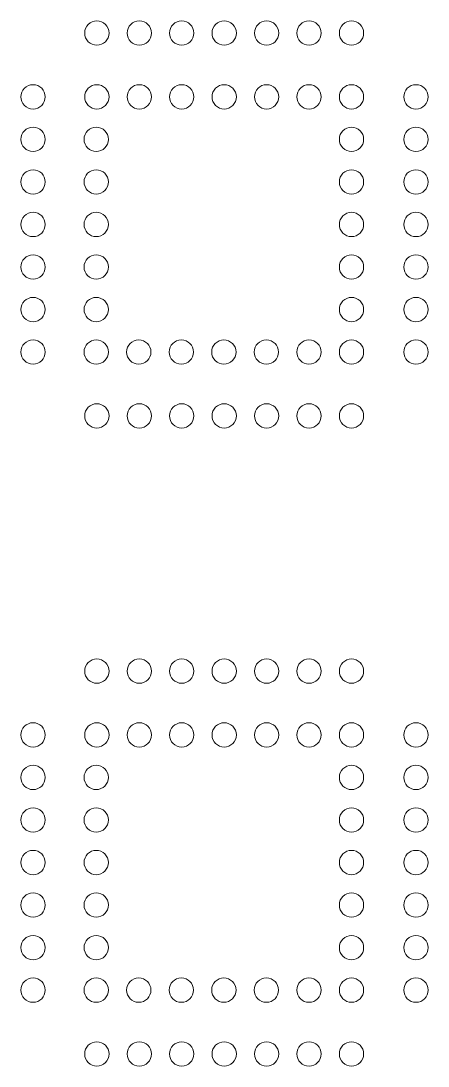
# Model space of a CAD drawing. Header units: inches. Extents: x -1.43 to 1.43, y -1.43 to 1.43.
# Drawn here: x -1.432 to -0.93, y -1.432 to -0.142 of the extents above; entities that cross this region are included whole.
import ezdxf

# ---------------------------------------------------------------- set-up
doc = ezdxf.new("R2010")
doc.units = ezdxf.units.IN
doc.header["$MEASUREMENT"] = 0
doc.layers.add('Layer 1', color=7, linetype='Continuous')

# ---------------------------------------------------------------- blocks, each defined once
blk = doc.blocks.new('block 2')
at = {"layer": 'Layer 1', "color": 7, "lineweight": 5, "true_color": 0xffffff}
for points in [[(-1.3236, -0.1575), (-1.3236, -0.1658), (-1.3303, -0.1725), (-1.3386, -0.1725), (-1.3469, -0.1725), (-1.3536, -0.1658), (-1.3536, -0.1575), (-1.3536, -0.1492), (-1.3469, -0.1425), (-1.3386, -0.1425), (-1.3303, -0.1425), (-1.3236, -0.1492), (-1.3236, -0.1575)], [(-1.2712, -0.1575), (-1.2712, -0.1658), (-1.2779, -0.1725), (-1.2862, -0.1725), (-1.2945, -0.1725), (-1.3012, -0.1658), (-1.3012, -0.1575), (-1.3012, -0.1492), (-1.2945, -0.1425), (-1.2862, -0.1425), (-1.2779, -0.1425), (-1.2712, -0.1492), (-1.2712, -0.1575)], [(-1.2189, -0.1575), (-1.2189, -0.1658), (-1.2256, -0.1725), (-1.2339, -0.1725), (-1.2421, -0.1725), (-1.2489, -0.1658), (-1.2489, -0.1575), (-1.2489, -0.1492), (-1.2421, -0.1425), (-1.2339, -0.1425), (-1.2256, -0.1425), (-1.2189, -0.1492), (-1.2189, -0.1575)], [(-1.1665, -0.1575), (-1.1665, -0.1658), (-1.1732, -0.1725), (-1.1815, -0.1725), (-1.1898, -0.1725), (-1.1965, -0.1658), (-1.1965, -0.1575), (-1.1965, -0.1492), (-1.1898, -0.1425), (-1.1815, -0.1425), (-1.1732, -0.1425), (-1.1665, -0.1492), (-1.1665, -0.1575)], [(-1.1142, -0.1575), (-1.1142, -0.1658), (-1.1209, -0.1725), (-1.1292, -0.1725), (-1.1374, -0.1725), (-1.1441, -0.1658), (-1.1441, -0.1575), (-1.1441, -0.1492), (-1.1374, -0.1425), (-1.1292, -0.1425), (-1.1209, -0.1425), (-1.1142, -0.1492), (-1.1142, -0.1575)], [(-1.0618, -0.1575), (-1.0618, -0.1658), (-1.0685, -0.1725), (-1.0768, -0.1725), (-1.0851, -0.1725), (-1.0918, -0.1658), (-1.0918, -0.1575), (-1.0918, -0.1492), (-1.0851, -0.1425), (-1.0768, -0.1425), (-1.0685, -0.1425), (-1.0618, -0.1492), (-1.0618, -0.1575)], [(-1.0094, -0.1575), (-1.0094, -0.1658), (-1.0161, -0.1725), (-1.0244, -0.1725), (-1.0327, -0.1725), (-1.0394, -0.1658), (-1.0394, -0.1575), (-1.0394, -0.1492), (-1.0327, -0.1425), (-1.0244, -0.1425), (-1.0161, -0.1425), (-1.0094, -0.1492), (-1.0094, -0.1575)], [(-1.4023, -0.2362), (-1.4023, -0.2445), (-1.409, -0.2512), (-1.4173, -0.2512), (-1.4256, -0.2512), (-1.4323, -0.2445), (-1.4323, -0.2362), (-1.4323, -0.2279), (-1.4256, -0.2212), (-1.4173, -0.2212), (-1.409, -0.2212), (-1.4023, -0.2279), (-1.4023, -0.2362)], [(-1.3236, -0.2362), (-1.3236, -0.2445), (-1.3303, -0.2512), (-1.3386, -0.2512), (-1.3469, -0.2512), (-1.3536, -0.2445), (-1.3536, -0.2362), (-1.3536, -0.2279), (-1.3469, -0.2212), (-1.3386, -0.2212), (-1.3303, -0.2212), (-1.3236, -0.2279), (-1.3236, -0.2362)], [(-1.2712, -0.2362), (-1.2712, -0.2445), (-1.278, -0.2512), (-1.2862, -0.2512), (-1.2945, -0.2512), (-1.3012, -0.2445), (-1.3012, -0.2362), (-1.3012, -0.2279), (-1.2945, -0.2212), (-1.2862, -0.2212), (-1.278, -0.2212), (-1.2712, -0.2279), (-1.2712, -0.2362)], [(-1.2189, -0.2362), (-1.2189, -0.2445), (-1.2256, -0.2512), (-1.2339, -0.2512), (-1.2421, -0.2512), (-1.2489, -0.2445), (-1.2489, -0.2362), (-1.2489, -0.2279), (-1.2421, -0.2212), (-1.2339, -0.2212), (-1.2256, -0.2212), (-1.2189, -0.2279), (-1.2189, -0.2362)], [(-1.1665, -0.2362), (-1.1665, -0.2445), (-1.1732, -0.2512), (-1.1815, -0.2512), (-1.1898, -0.2512), (-1.1965, -0.2445), (-1.1965, -0.2362), (-1.1965, -0.2279), (-1.1898, -0.2212), (-1.1815, -0.2212), (-1.1732, -0.2212), (-1.1665, -0.2279), (-1.1665, -0.2362)], [(-1.1142, -0.2362), (-1.1142, -0.2445), (-1.1209, -0.2512), (-1.1292, -0.2512), (-1.1374, -0.2512), (-1.1441, -0.2445), (-1.1441, -0.2362), (-1.1441, -0.2279), (-1.1374, -0.2212), (-1.1292, -0.2212), (-1.1209, -0.2212), (-1.1142, -0.2279), (-1.1142, -0.2362)], [(-1.0618, -0.2362), (-1.0618, -0.2445), (-1.0685, -0.2512), (-1.0768, -0.2512), (-1.0851, -0.2512), (-1.0918, -0.2445), (-1.0918, -0.2362), (-1.0918, -0.2279), (-1.0851, -0.2212), (-1.0768, -0.2212), (-1.0685, -0.2212), (-1.0618, -0.2279), (-1.0618, -0.2362)], [(-1.0094, -0.2362), (-1.0094, -0.2445), (-1.0161, -0.2512), (-1.0244, -0.2512), (-1.0327, -0.2512), (-1.0394, -0.2445), (-1.0394, -0.2362), (-1.0394, -0.2279), (-1.0327, -0.2212), (-1.0244, -0.2212), (-1.0161, -0.2212), (-1.0094, -0.2279), (-1.0094, -0.2362)], [(-0.9299, -0.2362), (-0.9299, -0.2445), (-0.9366, -0.2512), (-0.9449, -0.2512), (-0.9532, -0.2512), (-0.9599, -0.2445), (-0.9599, -0.2362), (-0.9599, -0.2279), (-0.9532, -0.2212), (-0.9449, -0.2212), (-0.9366, -0.2212), (-0.9299, -0.2279), (-0.9299, -0.2362)], [(-1.4023, -0.2887), (-1.4023, -0.297), (-1.409, -0.3037), (-1.4173, -0.3037), (-1.4256, -0.3037), (-1.4323, -0.297), (-1.4323, -0.2887), (-1.4323, -0.2804), (-1.4256, -0.2737), (-1.4173, -0.2737), (-1.409, -0.2737), (-1.4023, -0.2804), (-1.4023, -0.2887)], [(-1.3244, -0.2887), (-1.3244, -0.297), (-1.3311, -0.3037), (-1.3394, -0.3037), (-1.3476, -0.3037), (-1.3544, -0.297), (-1.3544, -0.2887), (-1.3544, -0.2804), (-1.3476, -0.2737), (-1.3394, -0.2737), (-1.3311, -0.2737), (-1.3244, -0.2804), (-1.3244, -0.2887)], [(-1.0094, -0.2887), (-1.0094, -0.297), (-1.0161, -0.3037), (-1.0244, -0.3037), (-1.0327, -0.3037), (-1.0394, -0.297), (-1.0394, -0.2887), (-1.0394, -0.2804), (-1.0327, -0.2737), (-1.0244, -0.2737), (-1.0161, -0.2737), (-1.0094, -0.2804), (-1.0094, -0.2887)], [(-0.9299, -0.2887), (-0.9299, -0.297), (-0.9366, -0.3037), (-0.9449, -0.3037), (-0.9532, -0.3037), (-0.9599, -0.297), (-0.9599, -0.2887), (-0.9599, -0.2804), (-0.9532, -0.2737), (-0.9449, -0.2737), (-0.9366, -0.2737), (-0.9299, -0.2804), (-0.9299, -0.2887)], [(-1.4023, -0.3412), (-1.4023, -0.3495), (-1.409, -0.3562), (-1.4173, -0.3562), (-1.4256, -0.3562), (-1.4323, -0.3495), (-1.4323, -0.3412), (-1.4323, -0.3329), (-1.4256, -0.3262), (-1.4173, -0.3262), (-1.409, -0.3262), (-1.4023, -0.3329), (-1.4023, -0.3412)], [(-1.3244, -0.3411), (-1.3244, -0.3494), (-1.3311, -0.3562), (-1.3394, -0.3562), (-1.3476, -0.3562), (-1.3544, -0.3494), (-1.3544, -0.3411), (-1.3544, -0.3329), (-1.3476, -0.3262), (-1.3394, -0.3262), (-1.3311, -0.3262), (-1.3244, -0.3329), (-1.3244, -0.3411)], [(-1.0094, -0.3412), (-1.0094, -0.3495), (-1.0161, -0.3562), (-1.0244, -0.3562), (-1.0327, -0.3562), (-1.0394, -0.3495), (-1.0394, -0.3412), (-1.0394, -0.3329), (-1.0327, -0.3262), (-1.0244, -0.3262), (-1.0161, -0.3262), (-1.0094, -0.3329), (-1.0094, -0.3412)], [(-0.9299, -0.3412), (-0.9299, -0.3495), (-0.9366, -0.3562), (-0.9449, -0.3562), (-0.9532, -0.3562), (-0.9599, -0.3495), (-0.9599, -0.3412), (-0.9599, -0.3329), (-0.9532, -0.3262), (-0.9449, -0.3262), (-0.9366, -0.3262), (-0.9299, -0.3329), (-0.9299, -0.3412)], [(-1.4023, -0.3937), (-1.4023, -0.402), (-1.409, -0.4087), (-1.4173, -0.4087), (-1.4256, -0.4087), (-1.4323, -0.402), (-1.4323, -0.3937), (-1.4323, -0.3854), (-1.4256, -0.3787), (-1.4173, -0.3787), (-1.409, -0.3787), (-1.4023, -0.3854), (-1.4023, -0.3937)], [(-1.3244, -0.3936), (-1.3244, -0.402), (-1.3311, -0.4087), (-1.3394, -0.4087), (-1.3476, -0.4087), (-1.3544, -0.402), (-1.3544, -0.3936), (-1.3544, -0.3854), (-1.3476, -0.3787), (-1.3394, -0.3787), (-1.3311, -0.3787), (-1.3244, -0.3854), (-1.3244, -0.3936)], [(-1.0094, -0.3937), (-1.0094, -0.402), (-1.0161, -0.4087), (-1.0244, -0.4087), (-1.0327, -0.4087), (-1.0394, -0.402), (-1.0394, -0.3937), (-1.0394, -0.3854), (-1.0327, -0.3787), (-1.0244, -0.3787), (-1.0161, -0.3787), (-1.0094, -0.3854), (-1.0094, -0.3937)], [(-0.9299, -0.3937), (-0.9299, -0.402), (-0.9366, -0.4087), (-0.9449, -0.4087), (-0.9532, -0.4087), (-0.9599, -0.402), (-0.9599, -0.3937), (-0.9599, -0.3854), (-0.9532, -0.3787), (-0.9449, -0.3787), (-0.9366, -0.3787), (-0.9299, -0.3854), (-0.9299, -0.3937)], [(-1.4023, -0.4462), (-1.4023, -0.4545), (-1.409, -0.4612), (-1.4173, -0.4612), (-1.4256, -0.4612), (-1.4323, -0.4545), (-1.4323, -0.4462), (-1.4323, -0.4379), (-1.4256, -0.4312), (-1.4173, -0.4312), (-1.409, -0.4312), (-1.4023, -0.4379), (-1.4023, -0.4462)], [(-1.3244, -0.4461), (-1.3244, -0.4544), (-1.3311, -0.4612), (-1.3394, -0.4612), (-1.3476, -0.4612), (-1.3544, -0.4544), (-1.3544, -0.4461), (-1.3544, -0.4379), (-1.3476, -0.4312), (-1.3394, -0.4312), (-1.3311, -0.4312), (-1.3244, -0.4379), (-1.3244, -0.4461)], [(-1.0094, -0.4462), (-1.0094, -0.4545), (-1.0161, -0.4612), (-1.0244, -0.4612), (-1.0327, -0.4612), (-1.0394, -0.4545), (-1.0394, -0.4462), (-1.0394, -0.4379), (-1.0327, -0.4312), (-1.0244, -0.4312), (-1.0161, -0.4312), (-1.0094, -0.4379), (-1.0094, -0.4462)], [(-0.9299, -0.4462), (-0.9299, -0.4545), (-0.9366, -0.4612), (-0.9449, -0.4612), (-0.9532, -0.4612), (-0.9599, -0.4545), (-0.9599, -0.4462), (-0.9599, -0.4379), (-0.9532, -0.4312), (-0.9449, -0.4312), (-0.9366, -0.4312), (-0.9299, -0.4379), (-0.9299, -0.4462)], [(-1.4023, -0.4986), (-1.4023, -0.5069), (-1.409, -0.5137), (-1.4173, -0.5137), (-1.4256, -0.5137), (-1.4323, -0.5069), (-1.4323, -0.4986), (-1.4323, -0.4904), (-1.4256, -0.4837), (-1.4173, -0.4837), (-1.409, -0.4837), (-1.4023, -0.4904), (-1.4023, -0.4986)], [(-1.3244, -0.4986), (-1.3244, -0.5069), (-1.3311, -0.5137), (-1.3394, -0.5137), (-1.3476, -0.5137), (-1.3544, -0.5069), (-1.3544, -0.4986), (-1.3544, -0.4904), (-1.3476, -0.4837), (-1.3394, -0.4837), (-1.3311, -0.4837), (-1.3244, -0.4904), (-1.3244, -0.4986)], [(-1.0094, -0.4986), (-1.0094, -0.5069), (-1.0161, -0.5137), (-1.0244, -0.5137), (-1.0327, -0.5137), (-1.0394, -0.5069), (-1.0394, -0.4986), (-1.0394, -0.4904), (-1.0327, -0.4837), (-1.0244, -0.4837), (-1.0161, -0.4837), (-1.0094, -0.4904), (-1.0094, -0.4986)], [(-0.9299, -0.4986), (-0.9299, -0.5069), (-0.9366, -0.5137), (-0.9449, -0.5137), (-0.9532, -0.5137), (-0.9599, -0.5069), (-0.9599, -0.4986), (-0.9599, -0.4904), (-0.9532, -0.4837), (-0.9449, -0.4837), (-0.9366, -0.4837), (-0.9299, -0.4904), (-0.9299, -0.4986)], [(-1.4023, -0.5511), (-1.4023, -0.5594), (-1.409, -0.5661), (-1.4173, -0.5661), (-1.4256, -0.5661), (-1.4323, -0.5594), (-1.4323, -0.5511), (-1.4323, -0.5429), (-1.4256, -0.5362), (-1.4173, -0.5362), (-1.409, -0.5362), (-1.4023, -0.5429), (-1.4023, -0.5511)], [(-1.3244, -0.5511), (-1.3244, -0.5594), (-1.3311, -0.5661), (-1.3394, -0.5661), (-1.3476, -0.5661), (-1.3544, -0.5594), (-1.3544, -0.5511), (-1.3544, -0.5429), (-1.3476, -0.5362), (-1.3394, -0.5362), (-1.3311, -0.5362), (-1.3244, -0.5429), (-1.3244, -0.5511)], [(-1.2719, -0.5511), (-1.2719, -0.5594), (-1.2786, -0.5661), (-1.2869, -0.5661), (-1.2952, -0.5661), (-1.3019, -0.5594), (-1.3019, -0.5511), (-1.3019, -0.5429), (-1.2952, -0.5362), (-1.2869, -0.5362), (-1.2786, -0.5362), (-1.2719, -0.5429), (-1.2719, -0.5511)], [(-1.2194, -0.5511), (-1.2194, -0.5594), (-1.2261, -0.5661), (-1.2344, -0.5661), (-1.2427, -0.5661), (-1.2494, -0.5594), (-1.2494, -0.5511), (-1.2494, -0.5429), (-1.2427, -0.5362), (-1.2344, -0.5362), (-1.2261, -0.5362), (-1.2194, -0.5429), (-1.2194, -0.5511)], [(-1.1669, -0.5511), (-1.1669, -0.5594), (-1.1736, -0.5661), (-1.1819, -0.5661), (-1.1902, -0.5661), (-1.1969, -0.5594), (-1.1969, -0.5511), (-1.1969, -0.5429), (-1.1902, -0.5362), (-1.1819, -0.5362), (-1.1736, -0.5362), (-1.1669, -0.5429), (-1.1669, -0.5511)], [(-1.1144, -0.5511), (-1.1144, -0.5594), (-1.1211, -0.5661), (-1.1294, -0.5661), (-1.1377, -0.5661), (-1.1444, -0.5594), (-1.1444, -0.5511), (-1.1444, -0.5429), (-1.1377, -0.5362), (-1.1294, -0.5362), (-1.1211, -0.5362), (-1.1144, -0.5429), (-1.1144, -0.5511)], [(-1.0619, -0.5511), (-1.0619, -0.5594), (-1.0686, -0.5661), (-1.0769, -0.5661), (-1.0852, -0.5661), (-1.0919, -0.5594), (-1.0919, -0.5511), (-1.0919, -0.5429), (-1.0852, -0.5362), (-1.0769, -0.5362), (-1.0686, -0.5362), (-1.0619, -0.5429), (-1.0619, -0.5511)], [(-1.0094, -0.5511), (-1.0094, -0.5594), (-1.0161, -0.5661), (-1.0244, -0.5661), (-1.0327, -0.5661), (-1.0394, -0.5594), (-1.0394, -0.5511), (-1.0394, -0.5429), (-1.0327, -0.5362), (-1.0244, -0.5362), (-1.0161, -0.5362), (-1.0094, -0.5429), (-1.0094, -0.5511)], [(-0.9299, -0.5511), (-0.9299, -0.5594), (-0.9366, -0.5661), (-0.9449, -0.5661), (-0.9532, -0.5661), (-0.9599, -0.5594), (-0.9599, -0.5511), (-0.9599, -0.5429), (-0.9532, -0.5362), (-0.9449, -0.5362), (-0.9366, -0.5362), (-0.9299, -0.5429), (-0.9299, -0.5511)], [(-1.3236, -0.6299), (-1.3236, -0.6382), (-1.3303, -0.6449), (-1.3386, -0.6449), (-1.3469, -0.6449), (-1.3536, -0.6382), (-1.3536, -0.6299), (-1.3536, -0.6216), (-1.3469, -0.6149), (-1.3386, -0.6149), (-1.3303, -0.6149), (-1.3236, -0.6216), (-1.3236, -0.6299)], [(-1.2712, -0.6299), (-1.2712, -0.6382), (-1.2779, -0.6449), (-1.2862, -0.6449), (-1.2945, -0.6449), (-1.3012, -0.6382), (-1.3012, -0.6299), (-1.3012, -0.6216), (-1.2945, -0.6149), (-1.2862, -0.6149), (-1.2779, -0.6149), (-1.2712, -0.6216), (-1.2712, -0.6299)], [(-1.2189, -0.6299), (-1.2189, -0.6382), (-1.2256, -0.6449), (-1.2339, -0.6449), (-1.2421, -0.6449), (-1.2489, -0.6382), (-1.2489, -0.6299), (-1.2489, -0.6216), (-1.2421, -0.6149), (-1.2339, -0.6149), (-1.2256, -0.6149), (-1.2189, -0.6216), (-1.2189, -0.6299)], [(-1.1665, -0.6299), (-1.1665, -0.6382), (-1.1732, -0.6449), (-1.1815, -0.6449), (-1.1898, -0.6449), (-1.1965, -0.6382), (-1.1965, -0.6299), (-1.1965, -0.6216), (-1.1898, -0.6149), (-1.1815, -0.6149), (-1.1732, -0.6149), (-1.1665, -0.6216), (-1.1665, -0.6299)], [(-1.1142, -0.6299), (-1.1142, -0.6382), (-1.1209, -0.6449), (-1.1292, -0.6449), (-1.1374, -0.6449), (-1.1441, -0.6382), (-1.1441, -0.6299), (-1.1441, -0.6216), (-1.1374, -0.6149), (-1.1292, -0.6149), (-1.1209, -0.6149), (-1.1142, -0.6216), (-1.1142, -0.6299)], [(-1.0618, -0.6299), (-1.0618, -0.6382), (-1.0685, -0.6449), (-1.0768, -0.6449), (-1.0851, -0.6449), (-1.0918, -0.6382), (-1.0918, -0.6299), (-1.0918, -0.6216), (-1.0851, -0.6149), (-1.0768, -0.6149), (-1.0685, -0.6149), (-1.0618, -0.6216), (-1.0618, -0.6299)], [(-1.0094, -0.6299), (-1.0094, -0.6382), (-1.0161, -0.6449), (-1.0244, -0.6449), (-1.0327, -0.6449), (-1.0394, -0.6382), (-1.0394, -0.6299), (-1.0394, -0.6216), (-1.0327, -0.6149), (-1.0244, -0.6149), (-1.0161, -0.6149), (-1.0094, -0.6216), (-1.0094, -0.6299)], [(-1.3236, -0.9449), (-1.3236, -0.9532), (-1.3303, -0.9599), (-1.3386, -0.9599), (-1.3469, -0.9599), (-1.3536, -0.9532), (-1.3536, -0.9449), (-1.3536, -0.9366), (-1.3469, -0.9299), (-1.3386, -0.9299), (-1.3303, -0.9299), (-1.3236, -0.9366), (-1.3236, -0.9449)], [(-1.2712, -0.9449), (-1.2712, -0.9532), (-1.2779, -0.9599), (-1.2862, -0.9599), (-1.2945, -0.9599), (-1.3012, -0.9532), (-1.3012, -0.9449), (-1.3012, -0.9366), (-1.2945, -0.9299), (-1.2862, -0.9299), (-1.2779, -0.9299), (-1.2712, -0.9366), (-1.2712, -0.9449)], [(-1.2189, -0.9449), (-1.2189, -0.9532), (-1.2256, -0.9599), (-1.2339, -0.9599), (-1.2421, -0.9599), (-1.2489, -0.9532), (-1.2489, -0.9449), (-1.2489, -0.9366), (-1.2421, -0.9299), (-1.2339, -0.9299), (-1.2256, -0.9299), (-1.2189, -0.9366), (-1.2189, -0.9449)], [(-1.1665, -0.9449), (-1.1665, -0.9532), (-1.1732, -0.9599), (-1.1815, -0.9599), (-1.1898, -0.9599), (-1.1965, -0.9532), (-1.1965, -0.9449), (-1.1965, -0.9366), (-1.1898, -0.9299), (-1.1815, -0.9299), (-1.1732, -0.9299), (-1.1665, -0.9366), (-1.1665, -0.9449)], [(-1.1142, -0.9449), (-1.1142, -0.9532), (-1.1209, -0.9599), (-1.1292, -0.9599), (-1.1374, -0.9599), (-1.1441, -0.9532), (-1.1441, -0.9449), (-1.1441, -0.9366), (-1.1374, -0.9299), (-1.1292, -0.9299), (-1.1209, -0.9299), (-1.1142, -0.9366), (-1.1142, -0.9449)], [(-1.0618, -0.9449), (-1.0618, -0.9532), (-1.0685, -0.9599), (-1.0768, -0.9599), (-1.0851, -0.9599), (-1.0918, -0.9532), (-1.0918, -0.9449), (-1.0918, -0.9366), (-1.0851, -0.9299), (-1.0768, -0.9299), (-1.0685, -0.9299), (-1.0618, -0.9366), (-1.0618, -0.9449)], [(-1.0094, -0.9449), (-1.0094, -0.9532), (-1.0161, -0.9599), (-1.0244, -0.9599), (-1.0327, -0.9599), (-1.0394, -0.9532), (-1.0394, -0.9449), (-1.0394, -0.9366), (-1.0327, -0.9299), (-1.0244, -0.9299), (-1.0161, -0.9299), (-1.0094, -0.9366), (-1.0094, -0.9449)], [(-1.4023, -1.0236), (-1.4023, -1.0319), (-1.409, -1.0386), (-1.4173, -1.0386), (-1.4256, -1.0386), (-1.4323, -1.0319), (-1.4323, -1.0236), (-1.4323, -1.0153), (-1.4256, -1.0086), (-1.4173, -1.0086), (-1.409, -1.0086), (-1.4023, -1.0153), (-1.4023, -1.0236)], [(-1.3236, -1.0236), (-1.3236, -1.0319), (-1.3303, -1.0386), (-1.3386, -1.0386), (-1.3469, -1.0386), (-1.3536, -1.0319), (-1.3536, -1.0236), (-1.3536, -1.0153), (-1.3469, -1.0086), (-1.3386, -1.0086), (-1.3303, -1.0086), (-1.3236, -1.0153), (-1.3236, -1.0236)], [(-1.2712, -1.0236), (-1.2712, -1.0319), (-1.278, -1.0386), (-1.2862, -1.0386), (-1.2945, -1.0386), (-1.3012, -1.0319), (-1.3012, -1.0236), (-1.3012, -1.0153), (-1.2945, -1.0086), (-1.2862, -1.0086), (-1.278, -1.0086), (-1.2712, -1.0153), (-1.2712, -1.0236)], [(-1.2189, -1.0236), (-1.2189, -1.0319), (-1.2256, -1.0386), (-1.2339, -1.0386), (-1.2421, -1.0386), (-1.2489, -1.0319), (-1.2489, -1.0236), (-1.2489, -1.0153), (-1.2421, -1.0086), (-1.2339, -1.0086), (-1.2256, -1.0086), (-1.2189, -1.0153), (-1.2189, -1.0236)], [(-1.1665, -1.0236), (-1.1665, -1.0319), (-1.1732, -1.0386), (-1.1815, -1.0386), (-1.1898, -1.0386), (-1.1965, -1.0319), (-1.1965, -1.0236), (-1.1965, -1.0153), (-1.1898, -1.0086), (-1.1815, -1.0086), (-1.1732, -1.0086), (-1.1665, -1.0153), (-1.1665, -1.0236)], [(-1.1142, -1.0236), (-1.1142, -1.0319), (-1.1209, -1.0386), (-1.1292, -1.0386), (-1.1374, -1.0386), (-1.1441, -1.0319), (-1.1441, -1.0236), (-1.1441, -1.0153), (-1.1374, -1.0086), (-1.1292, -1.0086), (-1.1209, -1.0086), (-1.1142, -1.0153), (-1.1142, -1.0236)], [(-1.0618, -1.0236), (-1.0618, -1.0319), (-1.0685, -1.0386), (-1.0768, -1.0386), (-1.0851, -1.0386), (-1.0918, -1.0319), (-1.0918, -1.0236), (-1.0918, -1.0153), (-1.0851, -1.0086), (-1.0768, -1.0086), (-1.0685, -1.0086), (-1.0618, -1.0153), (-1.0618, -1.0236)], [(-1.0094, -1.0236), (-1.0094, -1.0319), (-1.0161, -1.0386), (-1.0244, -1.0386), (-1.0327, -1.0386), (-1.0394, -1.0319), (-1.0394, -1.0236), (-1.0394, -1.0153), (-1.0327, -1.0086), (-1.0244, -1.0086), (-1.0161, -1.0086), (-1.0094, -1.0153), (-1.0094, -1.0236)], [(-0.9299, -1.0236), (-0.9299, -1.0319), (-0.9366, -1.0386), (-0.9449, -1.0386), (-0.9532, -1.0386), (-0.9599, -1.0319), (-0.9599, -1.0236), (-0.9599, -1.0153), (-0.9532, -1.0086), (-0.9449, -1.0086), (-0.9366, -1.0086), (-0.9299, -1.0153), (-0.9299, -1.0236)], [(-1.4023, -1.0761), (-1.4023, -1.0844), (-1.409, -1.0911), (-1.4173, -1.0911), (-1.4256, -1.0911), (-1.4323, -1.0844), (-1.4323, -1.0761), (-1.4323, -1.0678), (-1.4256, -1.0611), (-1.4173, -1.0611), (-1.409, -1.0611), (-1.4023, -1.0678), (-1.4023, -1.0761)], [(-1.3244, -1.0761), (-1.3244, -1.0844), (-1.3311, -1.0911), (-1.3394, -1.0911), (-1.3476, -1.0911), (-1.3544, -1.0844), (-1.3544, -1.0761), (-1.3544, -1.0678), (-1.3476, -1.0611), (-1.3394, -1.0611), (-1.3311, -1.0611), (-1.3244, -1.0678), (-1.3244, -1.0761)], [(-1.0094, -1.0761), (-1.0094, -1.0844), (-1.0161, -1.0911), (-1.0244, -1.0911), (-1.0327, -1.0911), (-1.0394, -1.0844), (-1.0394, -1.0761), (-1.0394, -1.0678), (-1.0327, -1.0611), (-1.0244, -1.0611), (-1.0161, -1.0611), (-1.0094, -1.0678), (-1.0094, -1.0761)], [(-0.9299, -1.0761), (-0.9299, -1.0844), (-0.9366, -1.0911), (-0.9449, -1.0911), (-0.9532, -1.0911), (-0.9599, -1.0844), (-0.9599, -1.0761), (-0.9599, -1.0678), (-0.9532, -1.0611), (-0.9449, -1.0611), (-0.9366, -1.0611), (-0.9299, -1.0678), (-0.9299, -1.0761)], [(-1.4023, -1.1286), (-1.4023, -1.1369), (-1.409, -1.1436), (-1.4173, -1.1436), (-1.4256, -1.1436), (-1.4323, -1.1369), (-1.4323, -1.1286), (-1.4323, -1.1203), (-1.4256, -1.1136), (-1.4173, -1.1136), (-1.409, -1.1136), (-1.4023, -1.1203), (-1.4023, -1.1286)], [(-1.3244, -1.1286), (-1.3244, -1.1369), (-1.3311, -1.1436), (-1.3394, -1.1436), (-1.3476, -1.1436), (-1.3544, -1.1369), (-1.3544, -1.1286), (-1.3544, -1.1203), (-1.3476, -1.1136), (-1.3394, -1.1136), (-1.3311, -1.1136), (-1.3244, -1.1203), (-1.3244, -1.1286)], [(-1.0094, -1.1286), (-1.0094, -1.1369), (-1.0161, -1.1436), (-1.0244, -1.1436), (-1.0327, -1.1436), (-1.0394, -1.1369), (-1.0394, -1.1286), (-1.0394, -1.1203), (-1.0327, -1.1136), (-1.0244, -1.1136), (-1.0161, -1.1136), (-1.0094, -1.1203), (-1.0094, -1.1286)], [(-0.9299, -1.1286), (-0.9299, -1.1369), (-0.9366, -1.1436), (-0.9449, -1.1436), (-0.9532, -1.1436), (-0.9599, -1.1369), (-0.9599, -1.1286), (-0.9599, -1.1203), (-0.9532, -1.1136), (-0.9449, -1.1136), (-0.9366, -1.1136), (-0.9299, -1.1203), (-0.9299, -1.1286)], [(-1.4023, -1.1811), (-1.4023, -1.1894), (-1.409, -1.1961), (-1.4173, -1.1961), (-1.4256, -1.1961), (-1.4323, -1.1894), (-1.4323, -1.1811), (-1.4323, -1.1728), (-1.4256, -1.1661), (-1.4173, -1.1661), (-1.409, -1.1661), (-1.4023, -1.1728), (-1.4023, -1.1811)], [(-1.3244, -1.181), (-1.3244, -1.1893), (-1.3311, -1.1961), (-1.3394, -1.1961), (-1.3476, -1.1961), (-1.3544, -1.1893), (-1.3544, -1.181), (-1.3544, -1.1728), (-1.3476, -1.1661), (-1.3394, -1.1661), (-1.3311, -1.1661), (-1.3244, -1.1728), (-1.3244, -1.181)], [(-1.0094, -1.1811), (-1.0094, -1.1894), (-1.0161, -1.1961), (-1.0244, -1.1961), (-1.0327, -1.1961), (-1.0394, -1.1894), (-1.0394, -1.1811), (-1.0394, -1.1728), (-1.0327, -1.1661), (-1.0244, -1.1661), (-1.0161, -1.1661), (-1.0094, -1.1728), (-1.0094, -1.1811)], [(-0.9299, -1.1811), (-0.9299, -1.1894), (-0.9366, -1.1961), (-0.9449, -1.1961), (-0.9532, -1.1961), (-0.9599, -1.1894), (-0.9599, -1.1811), (-0.9599, -1.1728), (-0.9532, -1.1661), (-0.9449, -1.1661), (-0.9366, -1.1661), (-0.9299, -1.1728), (-0.9299, -1.1811)], [(-1.4023, -1.2336), (-1.4023, -1.2419), (-1.409, -1.2486), (-1.4173, -1.2486), (-1.4256, -1.2486), (-1.4323, -1.2419), (-1.4323, -1.2336), (-1.4323, -1.2253), (-1.4256, -1.2186), (-1.4173, -1.2186), (-1.409, -1.2186), (-1.4023, -1.2253), (-1.4023, -1.2336)], [(-1.3244, -1.2335), (-1.3244, -1.2418), (-1.3311, -1.2486), (-1.3394, -1.2486), (-1.3476, -1.2486), (-1.3544, -1.2418), (-1.3544, -1.2335), (-1.3544, -1.2253), (-1.3476, -1.2186), (-1.3394, -1.2186), (-1.3311, -1.2186), (-1.3244, -1.2253), (-1.3244, -1.2335)], [(-1.0094, -1.2336), (-1.0094, -1.2419), (-1.0161, -1.2486), (-1.0244, -1.2486), (-1.0327, -1.2486), (-1.0394, -1.2419), (-1.0394, -1.2336), (-1.0394, -1.2253), (-1.0327, -1.2186), (-1.0244, -1.2186), (-1.0161, -1.2186), (-1.0094, -1.2253), (-1.0094, -1.2336)], [(-0.9299, -1.2336), (-0.9299, -1.2419), (-0.9366, -1.2486), (-0.9449, -1.2486), (-0.9532, -1.2486), (-0.9599, -1.2419), (-0.9599, -1.2336), (-0.9599, -1.2253), (-0.9532, -1.2186), (-0.9449, -1.2186), (-0.9366, -1.2186), (-0.9299, -1.2253), (-0.9299, -1.2336)], [(-1.4023, -1.2861), (-1.4023, -1.2944), (-1.409, -1.3011), (-1.4173, -1.3011), (-1.4256, -1.3011), (-1.4323, -1.2944), (-1.4323, -1.2861), (-1.4323, -1.2778), (-1.4256, -1.2711), (-1.4173, -1.2711), (-1.409, -1.2711), (-1.4023, -1.2778), (-1.4023, -1.2861)], [(-1.3244, -1.286), (-1.3244, -1.2943), (-1.3311, -1.3011), (-1.3394, -1.3011), (-1.3476, -1.3011), (-1.3544, -1.2943), (-1.3544, -1.286), (-1.3544, -1.2778), (-1.3476, -1.2711), (-1.3394, -1.2711), (-1.3311, -1.2711), (-1.3244, -1.2778), (-1.3244, -1.286)], [(-1.0094, -1.2861), (-1.0094, -1.2944), (-1.0161, -1.3011), (-1.0244, -1.3011), (-1.0327, -1.3011), (-1.0394, -1.2944), (-1.0394, -1.2861), (-1.0394, -1.2778), (-1.0327, -1.2711), (-1.0244, -1.2711), (-1.0161, -1.2711), (-1.0094, -1.2778), (-1.0094, -1.2861)], [(-0.9299, -1.2861), (-0.9299, -1.2944), (-0.9366, -1.3011), (-0.9449, -1.3011), (-0.9532, -1.3011), (-0.9599, -1.2944), (-0.9599, -1.2861), (-0.9599, -1.2778), (-0.9532, -1.2711), (-0.9449, -1.2711), (-0.9366, -1.2711), (-0.9299, -1.2778), (-0.9299, -1.2861)], [(-1.4023, -1.3385), (-1.4023, -1.3468), (-1.409, -1.3536), (-1.4173, -1.3536), (-1.4256, -1.3536), (-1.4323, -1.3468), (-1.4323, -1.3385), (-1.4323, -1.3303), (-1.4256, -1.3236), (-1.4173, -1.3236), (-1.409, -1.3236), (-1.4023, -1.3303), (-1.4023, -1.3385)], [(-1.3244, -1.3385), (-1.3244, -1.3468), (-1.3311, -1.3536), (-1.3394, -1.3536), (-1.3476, -1.3536), (-1.3544, -1.3468), (-1.3544, -1.3385), (-1.3544, -1.3303), (-1.3476, -1.3236), (-1.3394, -1.3236), (-1.3311, -1.3236), (-1.3244, -1.3303), (-1.3244, -1.3385)], [(-1.2719, -1.3385), (-1.2719, -1.3468), (-1.2786, -1.3536), (-1.2869, -1.3536), (-1.2952, -1.3536), (-1.3019, -1.3468), (-1.3019, -1.3385), (-1.3019, -1.3303), (-1.2952, -1.3236), (-1.2869, -1.3236), (-1.2786, -1.3236), (-1.2719, -1.3303), (-1.2719, -1.3385)], [(-1.2194, -1.3385), (-1.2194, -1.3468), (-1.2261, -1.3536), (-1.2344, -1.3536), (-1.2427, -1.3536), (-1.2494, -1.3468), (-1.2494, -1.3385), (-1.2494, -1.3303), (-1.2427, -1.3236), (-1.2344, -1.3236), (-1.2261, -1.3236), (-1.2194, -1.3303), (-1.2194, -1.3385)], [(-1.1669, -1.3385), (-1.1669, -1.3468), (-1.1736, -1.3536), (-1.1819, -1.3536), (-1.1902, -1.3536), (-1.1969, -1.3468), (-1.1969, -1.3385), (-1.1969, -1.3303), (-1.1902, -1.3236), (-1.1819, -1.3236), (-1.1736, -1.3236), (-1.1669, -1.3303), (-1.1669, -1.3385)], [(-1.1144, -1.3385), (-1.1144, -1.3468), (-1.1211, -1.3536), (-1.1294, -1.3536), (-1.1377, -1.3536), (-1.1444, -1.3468), (-1.1444, -1.3385), (-1.1444, -1.3303), (-1.1377, -1.3236), (-1.1294, -1.3236), (-1.1211, -1.3236), (-1.1144, -1.3303), (-1.1144, -1.3385)], [(-1.0619, -1.3385), (-1.0619, -1.3468), (-1.0686, -1.3536), (-1.0769, -1.3536), (-1.0852, -1.3536), (-1.0919, -1.3468), (-1.0919, -1.3385), (-1.0919, -1.3303), (-1.0852, -1.3236), (-1.0769, -1.3236), (-1.0686, -1.3236), (-1.0619, -1.3303), (-1.0619, -1.3385)], [(-1.0094, -1.3385), (-1.0094, -1.3468), (-1.0161, -1.3536), (-1.0244, -1.3536), (-1.0327, -1.3536), (-1.0394, -1.3468), (-1.0394, -1.3385), (-1.0394, -1.3303), (-1.0327, -1.3236), (-1.0244, -1.3236), (-1.0161, -1.3236), (-1.0094, -1.3303), (-1.0094, -1.3385)], [(-0.9299, -1.3385), (-0.9299, -1.3468), (-0.9366, -1.3536), (-0.9449, -1.3536), (-0.9532, -1.3536), (-0.9599, -1.3468), (-0.9599, -1.3385), (-0.9599, -1.3303), (-0.9532, -1.3236), (-0.9449, -1.3236), (-0.9366, -1.3236), (-0.9299, -1.3303), (-0.9299, -1.3385)], [(-1.3236, -1.4173), (-1.3236, -1.4256), (-1.3303, -1.4323), (-1.3386, -1.4323), (-1.3469, -1.4323), (-1.3536, -1.4256), (-1.3536, -1.4173), (-1.3536, -1.409), (-1.3469, -1.4023), (-1.3386, -1.4023), (-1.3303, -1.4023), (-1.3236, -1.409), (-1.3236, -1.4173)], [(-1.2712, -1.4173), (-1.2712, -1.4256), (-1.2779, -1.4323), (-1.2862, -1.4323), (-1.2945, -1.4323), (-1.3012, -1.4256), (-1.3012, -1.4173), (-1.3012, -1.409), (-1.2945, -1.4023), (-1.2862, -1.4023), (-1.2779, -1.4023), (-1.2712, -1.409), (-1.2712, -1.4173)], [(-1.2189, -1.4173), (-1.2189, -1.4256), (-1.2256, -1.4323), (-1.2339, -1.4323), (-1.2421, -1.4323), (-1.2489, -1.4256), (-1.2489, -1.4173), (-1.2489, -1.409), (-1.2421, -1.4023), (-1.2339, -1.4023), (-1.2256, -1.4023), (-1.2189, -1.409), (-1.2189, -1.4173)], [(-1.1665, -1.4173), (-1.1665, -1.4256), (-1.1732, -1.4323), (-1.1815, -1.4323), (-1.1898, -1.4323), (-1.1965, -1.4256), (-1.1965, -1.4173), (-1.1965, -1.409), (-1.1898, -1.4023), (-1.1815, -1.4023), (-1.1732, -1.4023), (-1.1665, -1.409), (-1.1665, -1.4173)], [(-1.1142, -1.4173), (-1.1142, -1.4256), (-1.1209, -1.4323), (-1.1292, -1.4323), (-1.1374, -1.4323), (-1.1441, -1.4256), (-1.1441, -1.4173), (-1.1441, -1.409), (-1.1374, -1.4023), (-1.1292, -1.4023), (-1.1209, -1.4023), (-1.1142, -1.409), (-1.1142, -1.4173)], [(-1.0618, -1.4173), (-1.0618, -1.4256), (-1.0685, -1.4323), (-1.0768, -1.4323), (-1.0851, -1.4323), (-1.0918, -1.4256), (-1.0918, -1.4173), (-1.0918, -1.409), (-1.0851, -1.4023), (-1.0768, -1.4023), (-1.0685, -1.4023), (-1.0618, -1.409), (-1.0618, -1.4173)], [(-1.0094, -1.4173), (-1.0094, -1.4256), (-1.0161, -1.4323), (-1.0244, -1.4323), (-1.0327, -1.4323), (-1.0394, -1.4256), (-1.0394, -1.4173), (-1.0394, -1.409), (-1.0327, -1.4023), (-1.0244, -1.4023), (-1.0161, -1.4023), (-1.0094, -1.409), (-1.0094, -1.4173)]]:
    blk.add_open_spline(points, degree=3, knots=[0, 0, 0, 0, 1, 1, 1, 2, 2, 2, 3, 3, 3, 4, 4, 4, 4], dxfattribs=at)

msp = doc.modelspace()

# ---------------------------------------------------------------- block references
at = {"layer": 'Layer 1'}
msp.add_blockref('block 2', (0, 0), dxfattribs=at)

doc.saveas('drawing.dxf')
